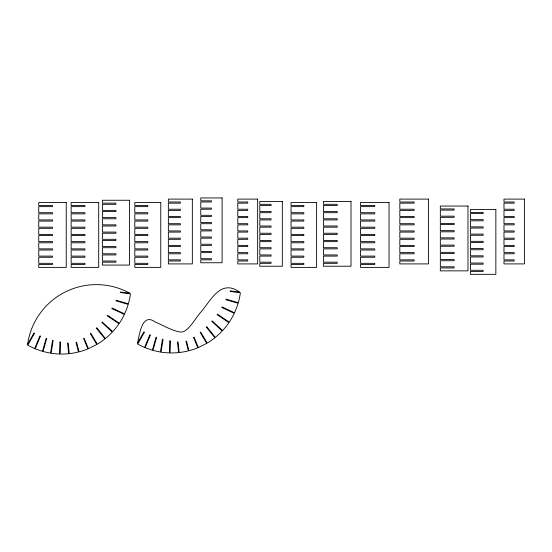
<?xml version="1.0" encoding="UTF-8"?>
<svg xmlns="http://www.w3.org/2000/svg" width="552" height="552" viewBox="0 0 552 552"><rect width="100%" height="100%" fill="white"/><g stroke="black" fill="none" stroke-linecap="round" stroke-linejoin="round"><path stroke-width="0.83" d="M59.899 342.04L59.595 354.025A69.442 69.442 0 0 1 51.108 353.252L53.13 340.425L52.557 340.336L50.536 353.163L43.021 351.514L46.706 338.486L46.147 338.335L42.463 351.355L35.197 348.823L40.496 336.092L39.965 335.871L34.659 348.602L27.745 345.228L34.507 333.249L34.003 332.966L27.6 344.31A69.442 69.442 0 0 1 129.81 293.209L120.405 291.98L120.329 292.553L130.451 293.871A69.442 69.442 0 0 1 128.361 303.828L116.155 300.26L115.989 300.812L128.202 304.387A69.442 69.442 0 0 1 124.593 313.902L112.084 308.016L111.842 308.54L124.352 314.426A69.442 69.442 0 0 1 119.322 323.272L107.461 315.247L107.136 315.73L118.997 323.748A69.442 69.442 0 0 1 112.663 331.711L102.21 321.982L101.816 322.402L112.27 332.132A69.442 69.442 0 0 1 105.425 338.507L96.779 327.771L96.324 328.136L104.977 338.866A69.442 69.442 0 0 1 97.297 344.2L90.77 333.194L90.273 333.491L96.8 344.496L88.437 348.678L84.132 338.259L83.593 338.479L87.899 348.898A69.442 69.442 0 0 1 79.026 351.845L76.583 342.219L76.024 342.364L78.467 351.983A69.442 69.442 0 0 1 69.269 353.632L68.137 343.02L67.565 343.082L68.689 353.694A69.442 69.442 0 0 1 60.175 354.039L60.478 342.054L59.899 342.04M169.816 340.929L169.512 352.914A69.442 69.442 0 0 1 161.025 352.142L163.047 339.314L162.474 339.225L160.453 352.052L152.939 350.403L156.616 337.375L156.064 337.217L152.38 350.244L145.107 347.712L150.413 334.981L149.882 334.76L144.576 347.491L137.662 344.117L144.424 332.138L143.92 331.855L137.545 343.144C139.415 335.126 141.864 312.059 155.209 322.03C163.268 325.397 170.934 330.186 179.572 331.938A11.675 11.675 0 0 0 181.932 331.952L182.891 331.807A7.003 7.003 0 0 0 184.202 331.386C191.53 326.743 195.325 318.221 201.031 311.914C211.257 299.964 220.759 278.663 239.727 292.091L230.322 290.869L230.246 291.442L240.368 292.76A69.442 69.442 0 0 1 238.278 302.717L226.072 299.149L225.906 299.702L238.112 303.269A69.442 69.442 0 0 1 234.51 312.791L222.001 306.905L221.752 307.429L234.262 313.315A69.442 69.442 0 0 1 229.239 322.154L217.378 314.136L217.053 314.619L228.914 322.637A69.442 69.442 0 0 1 222.58 330.6L212.12 320.871L211.726 321.292L222.18 331.021A69.442 69.442 0 0 1 215.342 337.389L206.689 326.66L206.241 327.025L214.894 337.755A69.442 69.442 0 0 1 207.214 343.089L200.686 332.083L200.19 332.38L206.71 343.378L198.354 347.56L194.042 337.148L193.51 337.369L197.816 347.781A69.442 69.442 0 0 1 188.943 350.727L186.5 341.108L185.934 341.253L188.384 350.872A69.442 69.442 0 0 1 179.179 352.521L178.054 341.909L177.475 341.971L178.607 352.583A69.442 69.442 0 0 1 170.092 352.928L170.395 340.943L169.816 340.929M222.111 197.947L200.762 197.947L200.762 200.838L211.437 200.838L211.437 201.997L200.762 201.997L200.762 208.07L211.437 208.07L211.437 209.229L200.762 209.229L200.762 215.308L211.437 215.308L211.437 216.46L200.762 216.46L200.762 222.539L211.437 222.539L211.437 223.698L200.762 223.698L200.762 229.77L211.437 229.77L211.437 230.929L200.762 230.929L200.762 237.001L211.437 237.001L211.437 238.16L200.762 238.16L200.762 244.239L211.437 244.239L211.437 245.392L200.762 245.392L200.762 251.47L211.437 251.47L211.437 252.63L200.762 252.63L200.762 258.702L211.437 258.702L211.437 259.861L200.762 259.861L200.762 262.752L222.111 262.752L222.111 197.947M192.337 199.1L168.36 199.1L168.36 201.997L180.352 201.997L180.352 203.15L168.36 203.15L168.36 209.229L180.352 209.229L180.352 210.388L168.36 210.388L168.36 216.46L180.352 216.46L180.352 217.619L168.36 217.619L168.36 223.698L180.352 223.698L180.352 224.85L168.36 224.85L168.36 230.929L180.352 230.929L180.352 232.088L168.36 232.088L168.36 238.16L180.352 238.16L180.352 239.32L168.36 239.32L168.36 245.392L180.352 245.392L180.352 246.551L168.36 246.551L168.36 252.63L180.352 252.63L180.352 253.789L168.36 253.789L168.36 259.861L180.352 259.861L180.352 261.02L168.36 261.02L168.36 263.911L192.337 263.911L192.337 199.1M257.653 199.1L237.795 199.1L237.795 201.997L247.724 201.997L247.724 203.15L237.795 203.15L237.795 209.229L247.724 209.229L247.724 210.388L237.795 210.388L237.795 216.46L247.724 216.46L247.724 217.619L237.795 217.619L237.795 223.698L247.724 223.698L247.724 224.85L237.795 224.85L237.795 230.929L247.724 230.929L247.724 232.088L237.795 232.088L237.795 238.16L247.724 238.16L247.724 239.32L237.795 239.32L237.795 245.392L247.724 245.392L247.724 246.551L237.795 246.551L237.795 252.63L247.724 252.63L247.724 253.789L237.795 253.789L237.795 259.861L247.724 259.861L247.724 261.02L237.795 261.02L237.795 263.911L257.653 263.911L257.653 199.1M428.455 199.1L399.82 199.1L399.82 201.997L414.145 201.997L414.145 203.15L399.82 203.15L399.82 209.229L414.145 209.229L414.145 210.388L399.82 210.388L399.82 216.46L414.145 216.46L414.145 217.619L399.82 217.619L399.82 223.698L414.145 223.698L414.145 224.85L399.82 224.85L399.82 230.929L414.145 230.929L414.145 232.088L399.82 232.088L399.82 238.16L414.145 238.16L414.145 239.32L399.82 239.32L399.82 245.392L414.145 245.392L414.145 246.551L399.82 246.551L399.82 252.63L414.145 252.63L414.145 253.789L399.82 253.789L399.82 259.861L414.145 259.861L414.145 261.02L399.82 261.02L399.82 263.911L428.455 263.911L428.455 199.1M524.4 199.1L503.983 199.1L503.983 201.997L514.195 201.997L514.195 203.15L503.983 203.15L503.983 209.229L514.195 209.229L514.195 210.388L503.983 210.388L503.983 216.46L514.195 216.46L514.195 217.619L503.983 217.619L503.983 223.698L514.195 223.698L514.195 224.85L503.983 224.85L503.983 230.929L514.195 230.929L514.195 232.088L503.983 232.088L503.983 238.16L514.195 238.16L514.195 239.32L503.983 239.32L503.983 245.392L514.195 245.392L514.195 246.551L503.983 246.551L503.983 252.63L514.195 252.63L514.195 253.789L503.983 253.789L503.983 259.861L514.195 259.861L514.195 261.02L503.983 261.02L503.983 263.911L524.4 263.911L524.4 199.1M129.465 200.259L102.389 200.259L102.389 203.15L115.927 203.15L115.927 204.309L102.389 204.309L102.389 210.388L115.927 210.388L115.927 211.54L102.389 211.54L102.389 217.619L115.927 217.619L115.927 218.778L102.389 218.778L102.389 224.85L115.927 224.85L115.927 226.01L102.389 226.01L102.389 232.088L115.927 232.088L115.927 233.241L102.389 233.241L102.389 239.32L115.927 239.32L115.927 240.479L102.389 240.479L102.389 246.551L115.927 246.551L115.927 247.71L102.389 247.71L102.389 253.789L115.927 253.789L115.927 254.941L102.389 254.941L102.389 261.02L115.927 261.02L115.927 262.179L102.389 262.179L102.389 265.07L129.465 265.07L129.465 200.259M282.327 201.418L259.785 201.418L259.785 204.309L271.06 204.309L271.06 205.468L259.785 205.468L259.785 211.54L271.06 211.54L271.06 212.699L259.785 212.699L259.785 218.778L271.06 218.778L271.06 219.931L259.785 219.931L259.785 226.01L271.06 226.01L271.06 227.169L259.785 227.169L259.785 233.241L271.06 233.241L271.06 234.4L259.785 234.4L259.785 240.479L271.06 240.479L271.06 241.631L259.785 241.631L259.785 247.71L271.06 247.71L271.06 248.869L259.785 248.869L259.785 254.941L271.06 254.941L271.06 256.1L259.785 256.1L259.785 262.179L271.06 262.179L271.06 263.332L259.785 263.332L259.785 266.23L282.327 266.23L282.327 201.418M351.01 201.418L323.438 201.418L323.438 204.309L337.224 204.309L337.224 205.468L323.438 205.468L323.438 211.54L337.224 211.54L337.224 212.699L323.438 212.699L323.438 218.778L337.224 218.778L337.224 219.931L323.438 219.931L323.438 226.01L337.224 226.01L337.224 227.169L323.438 227.169L323.438 233.241L337.224 233.241L337.224 234.4L323.438 234.4L323.438 240.479L337.224 240.479L337.224 241.631L323.438 241.631L323.438 247.71L337.224 247.71L337.224 248.869L323.438 248.869L323.438 254.941L337.224 254.941L337.224 256.1L323.438 256.1L323.438 262.179L337.224 262.179L337.224 263.332L323.438 263.332L323.438 266.23L351.01 266.23L351.01 201.418M66.24 202.577L38.737 202.577L38.737 205.468L52.488 205.468L52.488 206.627L38.737 206.627L38.737 212.699L52.488 212.699L52.488 213.859L38.737 213.859L38.737 219.931L52.488 219.931L52.488 221.09L38.737 221.09L38.737 227.169L52.488 227.169L52.488 228.321L38.737 228.321L38.737 234.4L52.488 234.4L52.488 235.559L38.737 235.559L38.737 241.631L52.488 241.631L52.488 242.79L38.737 242.79L38.737 248.869L52.488 248.869L52.488 250.022L38.737 250.022L38.737 256.1L52.488 256.1L52.488 257.26L38.737 257.26L38.737 263.332L52.488 263.332L52.488 264.491L38.737 264.491L38.737 267.382L66.24 267.382L66.24 202.577M98.718 202.577L71.139 202.577L71.139 205.468L84.932 205.468L84.932 206.627L71.139 206.627L71.139 212.699L84.932 212.699L84.932 213.859L71.139 213.859L71.139 219.931L84.932 219.931L84.932 221.09L71.139 221.09L71.139 227.169L84.932 227.169L84.932 228.321L71.139 228.321L71.139 234.4L84.932 234.4L84.932 235.559L71.139 235.559L71.139 241.631L84.932 241.631L84.932 242.79L71.139 242.79L71.139 248.869L84.932 248.869L84.932 250.022L71.139 250.022L71.139 256.1L84.932 256.1L84.932 257.26L71.139 257.26L71.139 263.332L84.932 263.332L84.932 264.491L71.139 264.491L71.139 267.382L98.718 267.382L98.718 202.577M160.77 202.577L134.791 202.577L134.791 205.468L147.784 205.468L147.784 206.627L134.791 206.627L134.791 212.699L147.784 212.699L147.784 213.859L134.791 213.859L134.791 219.931L147.784 219.931L147.784 221.09L134.791 221.09L134.791 227.169L147.784 227.169L147.784 228.321L134.791 228.321L134.791 234.4L147.784 234.4L147.784 235.559L134.791 235.559L134.791 241.631L147.784 241.631L147.784 242.79L134.791 242.79L134.791 248.869L147.784 248.869L147.784 250.022L134.791 250.022L134.791 256.1L147.784 256.1L147.784 257.26L134.791 257.26L134.791 263.332L147.784 263.332L147.784 264.491L134.791 264.491L134.791 267.382L160.77 267.382L160.77 202.577M316.62 202.577L291.035 202.577L291.035 205.468L303.828 205.468L303.828 206.627L291.035 206.627L291.035 212.699L303.828 212.699L303.828 213.859L291.035 213.859L291.035 219.931L303.828 219.931L303.828 221.09L291.035 221.09L291.035 227.169L303.828 227.169L303.828 228.321L291.035 228.321L291.035 234.4L303.828 234.4L303.828 235.559L291.035 235.559L291.035 241.631L303.828 241.631L303.828 242.79L291.035 242.79L291.035 248.869L303.828 248.869L303.828 250.022L291.035 250.022L291.035 256.1L303.828 256.1L303.828 257.26L291.035 257.26L291.035 263.332L303.828 263.332L303.828 264.491L291.035 264.491L291.035 267.382L316.62 267.382L316.62 202.577M389.036 202.577L360.477 202.577L360.477 205.468L374.76 205.468L374.76 206.627L360.477 206.627L360.477 212.699L374.76 212.699L374.76 213.859L360.477 213.859L360.477 219.931L374.76 219.931L374.76 221.09L360.477 221.09L360.477 227.169L374.76 227.169L374.76 228.321L360.477 228.321L360.477 234.4L374.76 234.4L374.76 235.559L360.477 235.559L360.477 241.631L374.76 241.631L374.76 242.79L360.477 242.79L360.477 248.869L374.76 248.869L374.76 250.022L360.477 250.022L360.477 256.1L374.76 256.1L374.76 257.26L360.477 257.26L360.477 263.332L374.76 263.332L374.76 264.491L360.477 264.491L360.477 267.382L389.036 267.382L389.036 202.577M467.979 206.048L440.33 206.048L440.33 208.939L454.158 208.939L454.158 210.098L440.33 210.098L440.33 216.17L454.158 216.17L454.158 217.329L440.33 217.329L440.33 223.408L454.158 223.408L454.158 224.56L440.33 224.56L440.33 230.639L454.158 230.639L454.158 231.799L440.33 231.799L440.33 237.871L454.158 237.871L454.158 239.03L440.33 239.03L440.33 245.109L454.158 245.109L454.158 246.261L440.33 246.261L440.33 252.34L454.158 252.34L454.158 253.499L440.33 253.499L440.33 259.571L454.158 259.571L454.158 260.73L440.33 260.73L440.33 266.802L454.158 266.802L454.158 267.962L440.33 267.962L440.33 270.859L467.979 270.859L467.979 206.048M495.855 209.518L470.421 209.518L470.421 212.41L483.138 212.41L483.138 213.569L470.421 213.569L470.421 219.648L483.138 219.648L483.138 220.8L470.421 220.8L470.421 226.879L483.138 226.879L483.138 228.038L470.421 228.038L470.421 234.11L483.138 234.11L483.138 235.269L470.421 235.269L470.421 241.341L483.138 241.341L483.138 242.5L470.421 242.5L470.421 248.579L483.138 248.579L483.138 249.732L470.421 249.732L470.421 255.811L483.138 255.811L483.138 256.97L470.421 256.97L470.421 263.042L483.138 263.042L483.138 264.201L470.421 264.201L470.421 270.28L483.138 270.28L483.138 271.432L470.421 271.432L470.421 274.33L495.855 274.33L495.855 209.518"/></g></svg>
